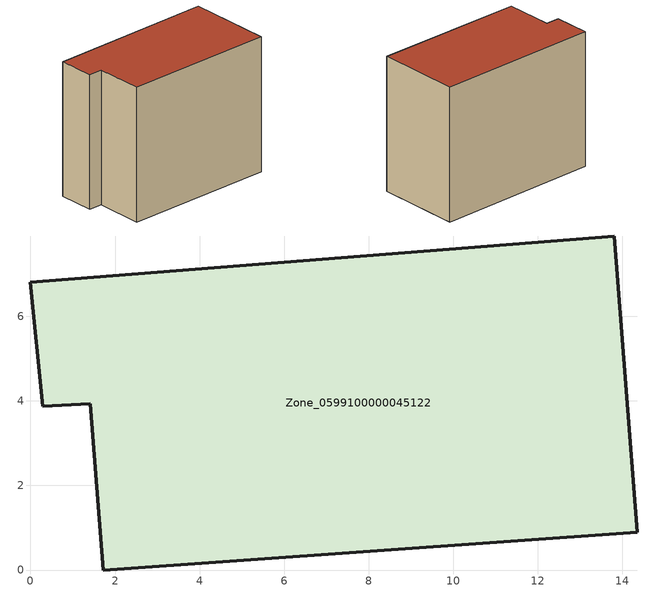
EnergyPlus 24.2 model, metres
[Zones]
Zone_0599100000045122
 floor ground (C_G): 1.42,3.93 0.29,3.87 0,6.81 13.81,7.9 14.35,0.89 1.73,0 z0
 wall outside (C_F): 13.81,7.9 0,6.81 0.29,3.87 1.42,3.93 1.73,0 14.35,0.89 13.81,7.9 z0:11.36
 roof outside (C_R): 1.73,0 14.35,0.89 13.81,7.9 0,6.81 0.29,3.87 1.42,3.93 z11.36
[BUILDING]
Pand.0599100000045122: North Axis=0; Terrain=City; Loads Convergence Tolerance Value=0.04; Temperature Convergence Tolerance Value=0.4; Solar Distribution=FullExterior; Maximum Number of Warmup Days=25; Minimum Number of Warmup Days=1
[Site:Location]
Rotterdam.The.Hague.AP_ZH_NLD Design_Conditions: Latitude=51.96; Longitude=4.45; Time Zone=1; Elevation=-4.5
[SITE:GROUNDTEMPERATURE:BUILDINGSURFACE]
18, 18, 18, 18, 18, 18, 18, 18, 18, 18, 18, 18
[MATERIAL] Thermal Absorptance=0.9; Solar Absorptance=0.7; Visible Absorptance=0.7
Name | Roughness | Thickness | Conductivity | Density | Specific Heat
G.TI.1946 | MediumSmooth | 0.15 | 1 | 540 | 1210
F.TI.1946 | Rough | 0.3 | 0.857143 | 1920 | 840
R.TI.1946 | MediumRough | 0.2 | 0.1 | 1500 | 1000
[CONSTRUCTION]
C_G: G.TI.1946
C_F: F.TI.1946
C_R: R.TI.1946
[ZONE]
Zone_0599100000045122: Type=1; Multiplier=1; Ceiling Height=Autocalculate; Volume=Autocalculate; Floor Area=autocalculate; Part of Total Floor Area=Yes
[ZONEINFILTRATION:DESIGNFLOWRATE]
Infil_Zone_0599100000045122: Zone or ZoneList or Space or SpaceList=Zone_0599100000045122; Schedule=AlwaysOn; Design Flow Rate Calculation Method=Flow/Area; Flow Rate per Floor Area=0.003; Constant Term Coefficient=1; Temperature Term Coefficient=0; Velocity Term Coefficient=0; Velocity Squared Term Coefficient=0
[HVACTEMPLATE:ZONE:IDEALLOADSAIRSYSTEM]
Zone_0599100000045122: Maximum Heating Supply Air Temperature=50; Minimum Cooling Supply Air Temperature=13; Maximum Heating Supply Air Humidity Ratio=0.0156; Minimum Cooling Supply Air Humidity Ratio=0.0077; Heating Limit=NoLimit; Cooling Limit=NoLimit; Dehumidification Control Type=ConstantSensibleHeatRatio; Cooling Sensible Heat Ratio=0.7; Dehumidification Setpoint=60; Humidification Control Type=None; Humidification Setpoint=30; Outdoor Air Method=None; Outdoor Air Flow Rate per Person=0.00944; Outdoor Air Flow Rate per Zone Floor Area=0; Outdoor Air Flow Rate per Zone=0; Demand Controlled Ventilation Type=None; Outdoor Air Economizer Type=NoEconomizer; Heat Recovery Type=None; Sensible Heat Recovery Effectiveness=0.7; Latent Heat Recovery Effectiveness=0.65
[ZONECONTROL:THERMOSTAT]
ThermostatControl_Zone_0599100000045122: Zone or ZoneList=Zone_0599100000045122; Control Type Schedule=DualSetpointControlType; Control 1=Thermostat_Zone_0599100000045122; Temperature Difference Between Cutout And Setpoint=0
[THERMOSTATSETPOINT:DUALSETPOINT]
Thermostat_Zone_0599100000045122: Heating Setpoint Temperature Schedule=HeatingSetpoint_Zone_0599100000045122; Cooling Setpoint Temperature Schedule=CoolingSetpoint_Zone_0599100000045122
[SCHEDULE:COMPACT]
HeatingSetpoint_Zone_0599100000045122: Through: 12/31, For: AllDays, Until: 24:00, 21
CoolingSetpoint_Zone_0599100000045122: Through: 12/31, For: AllDays, Until: 24:00, 24
DualSetpointControlType: Through: 12/31, For: AllDays, Until: 24:00, 4
AlwaysOn: Through: 12/31, For: AllDays, Until: 24:00, 1
